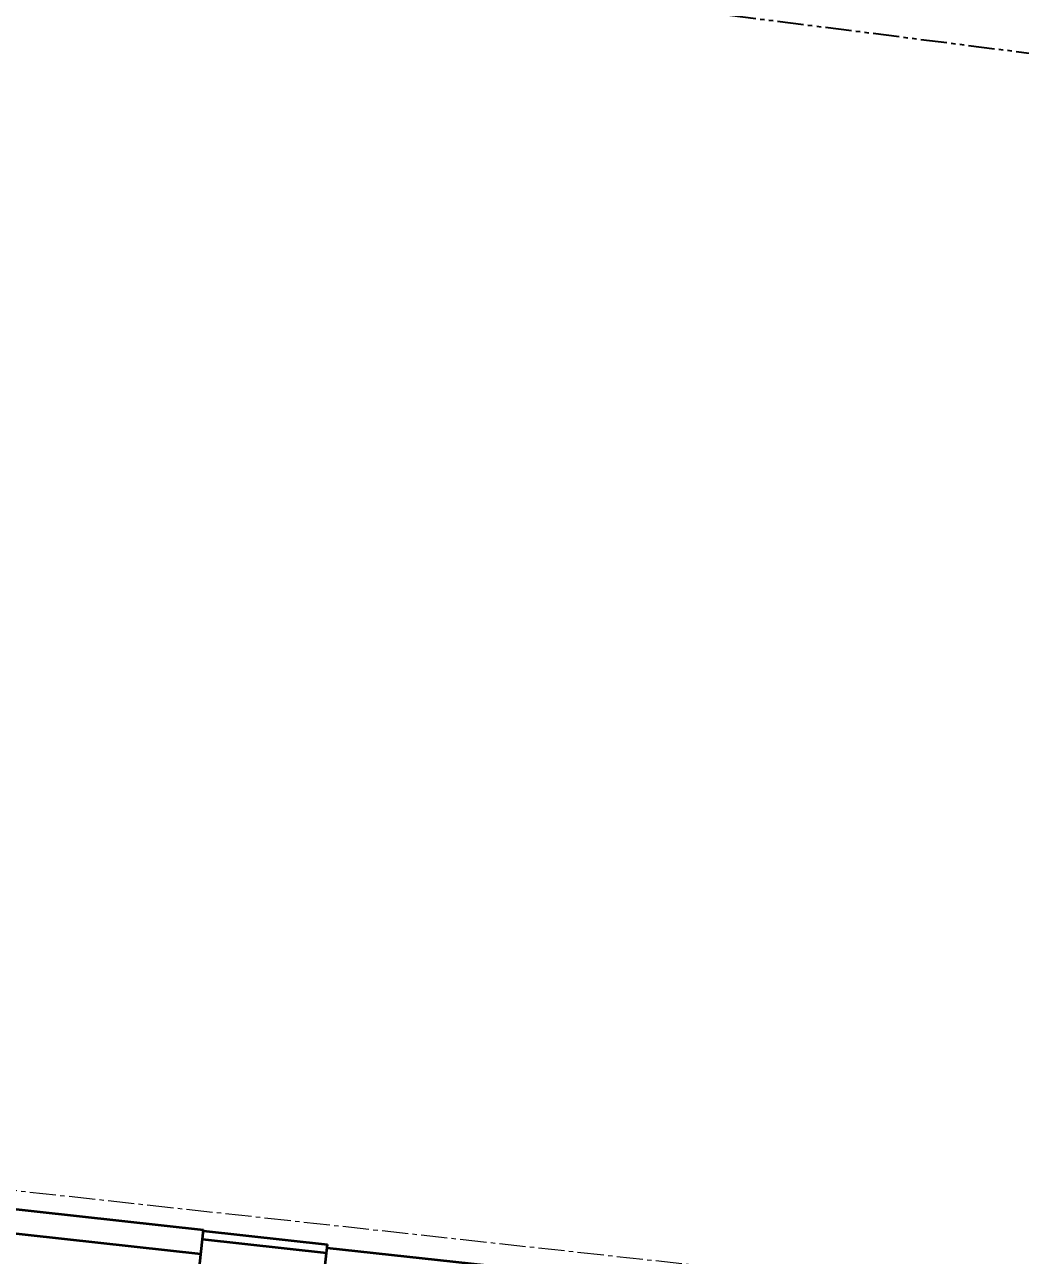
# Model space of a CAD drawing. Header units: millimetres. Extents: x -50460 to 50460, y -35640 to 35640.
# Drawn here: x 18872 to 19327, y -3678 to -3115 of the extents above; entities that cross this region are included whole.
import ezdxf

# ---------------------------------------------------------------- set-up
doc = ezdxf.new("R2010")
doc.units = ezdxf.units.MM
doc.linetypes.add('双点画线', pattern=[22, 12, -2, 2, -2, 2, -2])
doc.linetypes.add('点画线', pattern=[18, 12, -2, 2, -2])
doc.layers.get('0').update_dxf_attribs({"lineweight": 35})
for name, color, linetype, lineweight in [('7', 30, '双点画线', 18), ('CDRAFT0', 7, 'Continuous', 15), ('EB0', 7, 'Continuous', 15), ('中心线层', 1, '点画线', 18), ('尺寸线层', 4, 'Continuous', 18)]:
    doc.layers.add(name, color=color, linetype=linetype, lineweight=lineweight)
doc.styles.get("Standard").update_dxf_attribs({"font": ''})
doc.styles.get('Standard').set_extended_font_data('宋体')
doc.dimstyles.new('AM_DEMATIC$0', dxfattribs={"dimscale": 120, "dimtxt": 3, "dimasz": 1.5, "dimexe": 1, "dimexo": 0, "dimgap": 1, "dimtad": 1, "dimdsep": 46, "dimtxsty": 'Standard', "dimblk": '_CAXARROW', "dimcen": 0, "dimdle": 3, "dimclrd": 256, "dimclre": 256, "dimclrt": 2, "dimadec": 0, "dimazin": 2, "dimtfac": 0.707107, "dimtdec": 3, "dimtmove": 0, "dimatfit": 3, "dimfxl": 0, "dimfrac": 2, "dimtolj": 1, "dimlwd": 18, "dimarcsym": 0})

# ---------------------------------------------------------------- blocks, each defined once
blk = doc.blocks.new('*X513')
at = {"layer": '尺寸线层', "linetype": 'Continuous', "lineweight": 18, "transparency": 16777216}
for points in [[(22089.95, -1589.73), (22112.45, -1769.73), (22067.45, -1769.73)], [(22089.95, -15589.73), (22112.45, -15409.73), (22067.45, -15409.73)]]:
    blk.add_hatch(color=256, dxfattribs=at).paths.add_polyline_path(points, flags=0)
at = {"layer": '尺寸线层', "transparency": 16777216}
for p, q in [((14580.26, -1589.73), (22209.95, -1589.73)), ((14580.26, -15589.73), (22209.95, -15589.73))]:
    blk.add_line(p, q, dxfattribs=at)
at = {"layer": '尺寸线层', "linetype": 'Continuous', "lineweight": 18, "transparency": 16777216}
blk.add_line((22089.95, -1589.73), (22089.95, -15589.73), dxfattribs=at)
at = {"layer": '尺寸线层', "color": 2, "transparency": 16777216, "insert": (21789.95, -8576.73), "char_height": 360, "width": 2392, "attachment_point": 5, "rotation": 90, "line_spacing_factor": 1.37}
blk.add_mtext('14000', dxfattribs=at)
blk = doc.blocks.new('_CAXARROW')
blk.add_hatch(color=0).paths.add_polyline_path([(0, 0), (-1, 0.125), (-1, -0.125)], flags=0)
blk = doc.blocks.new('*X595')
at = {"layer": 'CDRAFT0', "color": 1, "linetype": 'Continuous', "lineweight": 35}
for p, q in [((252.29, -6.54), (480.42, -31.55)), ((251.09, -17.49), (479.22, -42.5)), ((456.23, -252.22), (480.42, -31.55)), ((480.37, -32.04), (537.13, -38.27)), ((479.96, -35.82), (536.72, -42.04)), ((513.04, -257.95), (537.13, -38.27)), ((536.97, -39.76), (653.28, -52.51))]:
    blk.add_line(p, q, dxfattribs=at)
blk = doc.blocks.new('*X593')
at = {"layer": '尺寸线层'}
blk.add_blockref('*X595', (3196.17, -531), dxfattribs=at)
blk = doc.blocks.new('*X566')
at = {"layer": '中心线层', "linetype": '点画线', "lineweight": 18}
blk.add_line((-4378, 329.1), (817.65, -240.54), dxfattribs=at)
at = {"layer": 'EB0'}
blk.add_blockref('*X593', (-3215.73, 352.57), dxfattribs=at)
blk = doc.blocks.new('*X599')
at = {"layer": '7', "linetype": '双点画线', "lineweight": 25}
blk.add_line((-4250.57, 1017.34), (873.55, 368.12), dxfattribs=at)

msp = doc.modelspace()

# ---------------------------------------------------------------- linework, layer by layer
at = {"layer": '7', "linetype": '双点画线', "lineweight": 25}
msp.add_arc((17505.258, -4714.726), 1600, 0, 90, dxfattribs=at)

# ---------------------------------------------------------------- dimensions: what is measured, and where the dimension line sits
at = {"layer": '尺寸线层'}
dim = msp.add_linear_dim(base=(22089.946, -15589.726), p1=(14580.258, -1589.726), p2=(14580.258, -15589.726), angle=270, dimstyle='AM_DEMATIC$0', override={"dimsah": 1, "dimtfill": 1, "dimtzin": 8}, dxfattribs=at)
dim.commit()
dim.dimension.update_dxf_attribs({"geometry": '*X513', "text_midpoint": (22089.946, -8589.726)})

# ---------------------------------------------------------------- next in the draw order: block references
msp.add_blockref('*X566', (18492.798, -3455.852), dxfattribs=at)

# ---------------------------------------------------------------- next in the draw order: block references
msp.add_blockref('*X599', (18556.05, -3508.146), dxfattribs=at)

doc.saveas('drawing.dxf')
